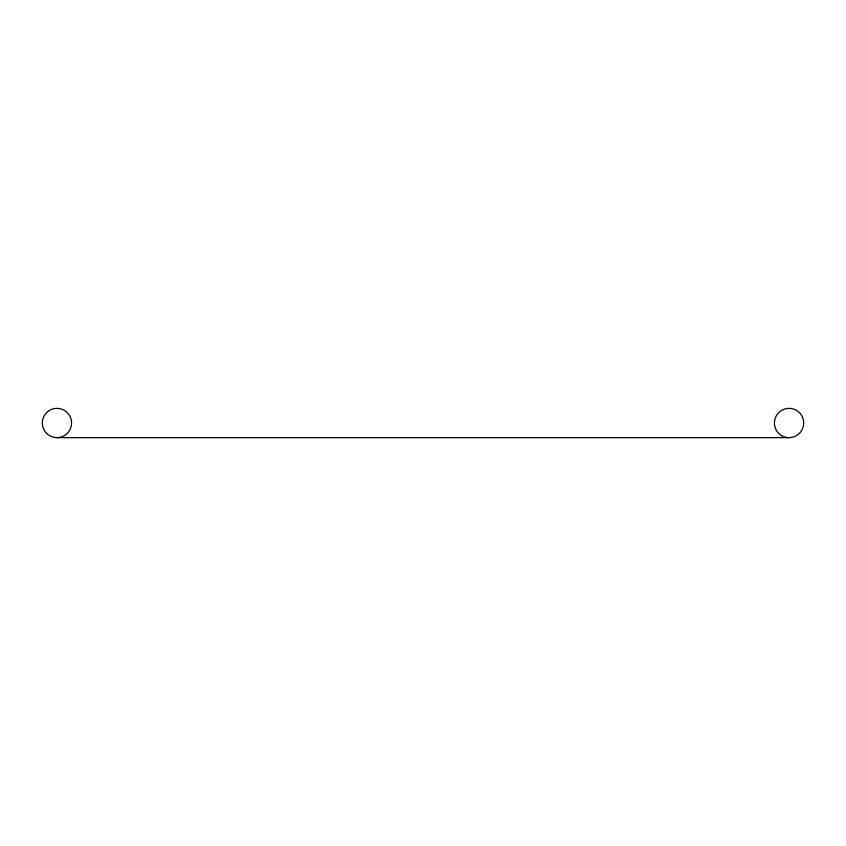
<?xml version="1.0" encoding="UTF-8"?>
<svg xmlns="http://www.w3.org/2000/svg" width="846" height="846" viewBox="0 0 846 846"><rect width="100%" height="100%" fill="white"/><g stroke="black" fill="none" stroke-linecap="round" stroke-linejoin="round"><path stroke-width="1.27" d="M56.946 437.646L789.054 437.646M46.593 433.353A14.646 14.646 0 0 0 71.085 426.786A14.646 14.646 0 0 0 53.15 408.861A14.646 14.646 0 0 0 46.593 433.353M781.736 435.679A14.646 14.646 0 0 0 803.7 423A14.646 14.646 0 0 0 781.736 410.321A14.646 14.646 0 0 0 781.736 435.679"/></g></svg>
